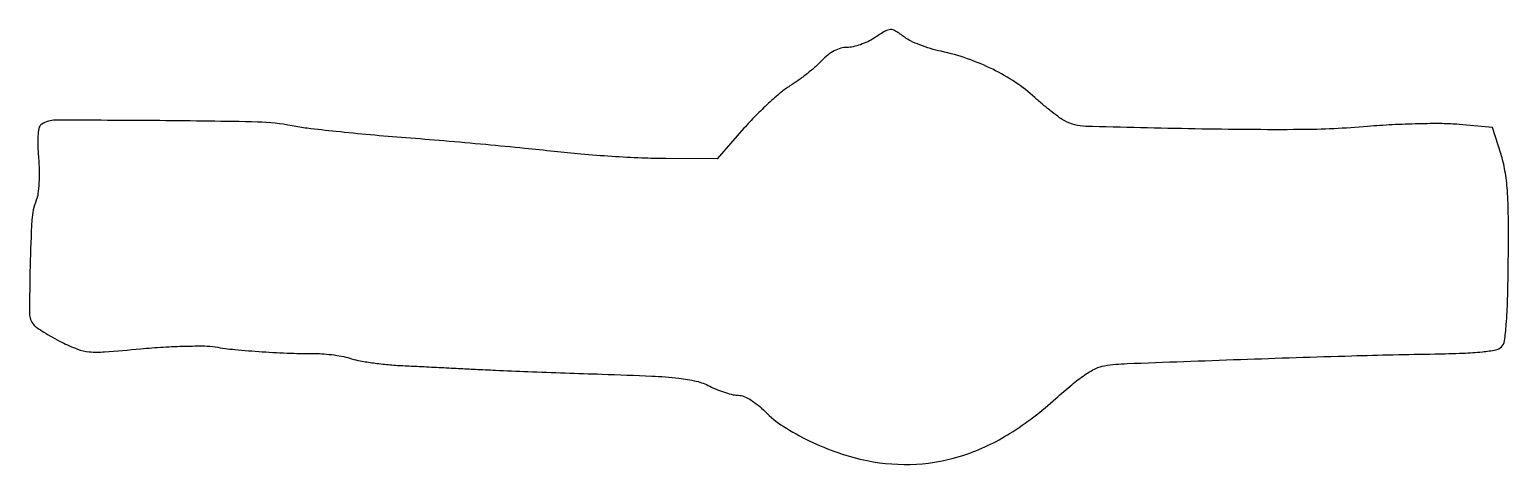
# Model space of a CAD drawing. Extents: x 0 to 319, y 0 to 94.
import ezdxf

# ---------------------------------------------------------------- set-up
doc = ezdxf.new("R2010")
doc.units = 0

msp = doc.modelspace()

# ---------------------------------------------------------------- linework, layer by layer
msp.add_lwpolyline([(182.5, 92, -0.036431), (181.145835, 91.238753, -0.027154), (179.556879, 90.594872, -0.027706), (177.984091, 90.150589, -0.054444), (176.693629, 90.006589, 0.068471), (175.32627, 89.815185, 0.051785), (173.916595, 89.253314, 0.046898), (172.520349, 88.345528, 0.037), (171.193629, 87.123901, -0.024204), (169.867575, 85.838715, -0.012144), (168.078341, 84.340626, -0.012029), (166.148619, 82.877538, -0.017415), (164.370936, 81.687699, 0.034812), (162.389725, 80.259474, 0.01226), (159.75147, 77.951512, 0.012103), (156.966209, 75.264517, 0.013895), (154.443356, 72.563799), (148.64484, 66), (137.57242, 66.031832, -0.00997), (132.401379, 66.149829, -0.005132), (125.933773, 66.493058, -0.005099), (119.283851, 66.982581, -0.007678), (113.5, 67.55726, 0.003939), (107.186379, 68.232299, 0.001685), (98.7375, 69.039634, 0.001667), (89.725679, 69.839837, 0.002195), (81.5, 70.506249, -0.003354), (73.822459, 71.146177, -0.003797), (66.465625, 71.865455, -0.003466), (60.223239, 72.567449, -0.020843), (57, 73.089588, 0.045589), (49.529986, 73.92341, 0.003185), (28.407846, 74.212348, 0.001335), (5.915454, 74.316686, 0.139786), (2.974832, 73.484445, 0.185307), (2.439384, 72.781217, 0.047265), (2.164249, 71.349444, 0.032486), (2.09945, 69.221405, 0.011398), (2.274681, 66.166831, -0.016659), (2.40102, 63.468252, -0.016973), (2.34605, 60.784055, -0.017001), (2.140084, 58.460662, -0.064739), (1.778254, 57.053675, 0.081034), (0.836122, 52.82657, 0.008981), (0.4428, 42.903986, 0.00573), (0.338122, 32.639131, 0.174608), (1.197929, 30.26151, 0.068128), (1.905194, 29.61308, 0.011684), (3.430356, 28.608134, 0.012542), (5.290759, 27.507663, 0.010905), (7.292003, 26.447227, 0.025959), (10.661796, 24.968339, 0.069692), (13.210249, 24.391787, 0.039633), (16.533942, 24.378136, 0.004156), (24.294535, 25.027097, -0.008004), (29.182902, 25.398016, -0.008606), (33.963907, 25.601402, -0.008227), (38.069735, 25.637739, -0.039968), (40.387608, 25.434408, 0.018093), (44.637984, 24.873488, 0.007184), (50.506039, 24.39913, 0.007236), (56.65439, 24.080213, 0.011524), (61.919058, 24.00489, -0.021959), (63.864316, 23.936445, -0.015073), (66.05948, 23.695717, -0.015221), (68.163105, 23.335028, -0.02964), (69.808624, 22.898145, 0.035409), (71.646487, 22.432801, 0.010672), (74.495235, 21.985179, 0.010636), (77.721327, 21.618284, 0.011366), (80.889566, 21.398567, -0.000549), (84.380754, 21.232236, -0.00031), (88.614435, 21.023235, -0.000309), (92.885094, 20.807105, -0.000508), (96.5, 20.618238, 0.002966), (100.814894, 20.414065, 0.00075), (107.831898, 20.134285, 0.000765), (115.850531, 19.838906, 0.000773), (123.842633, 19.569124, -0.003091), (134.576735, 19.156961, -0.016708), (140.39296, 18.702527, -0.031187), (144.162657, 18.040905, -0.05898), (147.052795, 16.973066, 0.02155), (148.705495, 16.217802, 0.019496), (150.472691, 15.579588, 0.019934), (152.100138, 15.133173, 0.057026), (153.263995, 15, -0.099089), (154.427409, 14.76715, -0.038161), (155.90172, 14.015738, -0.034488), (157.48211, 12.895608, -0.028879), (158.995639, 11.5045, 0.059309), (162.912639, 8.320489, 0.029024), (168.548055, 5.19759, 0.028205), (174.888568, 2.579422, 0.035251), (181.032739, 0.913776, 0.06224), (191.640665, 0.170665, 0.066094), (201.880352, 2.10151, 0.061411), (211.86698, 6.815715, 0.043624), (221.728279, 14.326359, -0.011878), (225.153491, 17.29638, -0.024592), (227.989862, 19.414422, -0.031409), (230.34486, 20.792497, -0.079695), (232.228279, 21.390815, -0.027696), (237.100052, 21.846, -0.00057), (261.585538, 22.743675, -0.001523), (285.547071, 23.521735, -0.003548), (303.5, 23.922453, 0.005727), (309.556525, 24.084046, 0.01661), (313.736396, 24.38277, 0.01953), (316.627126, 24.80081, 0.149461), (317.830507, 25.426385, 0.16332), (318.502666, 26.746711, 0.016757), (318.905199, 30.274965, 0.013883), (319.18456, 35.609286, 0.003702), (319.330507, 44.116221, 0.004083), (319.345297, 53.452831, 0.015852), (319.12395, 59.231806, 0.025119), (318.618043, 63.419929, 0.034219), (317.718304, 67.114941), (315.936609, 72.729881), (308.698465, 73.385785, 0.020577), (305.066586, 73.564701, 0.007521), (299.920479, 73.528854, 0.007441), (294.288921, 73.321014, 0.008835), (288.980161, 72.951772, -0.020524), (274.418352, 72.28045, -0.005873), (251.814561, 72.43231, -0.002332), (228.183271, 72.978926, -0.11394), (223.654162, 74.158055, -0.036302), (222.547918, 74.842653, -0.009334), (220.868067, 76.10754, -0.009453), (219.000953, 77.626613, -0.009483), (217.194576, 79.213631, 0.039144), (213.028789, 82.457152, 0.031418), (208.09789, 85.283653, 0.030398), (202.665886, 87.56047, 0.030434), (197, 89.160781, -0.019835), (194.719386, 89.753067, -0.017965), (192.415073, 90.541537, -0.018316), (190.403859, 91.397175, -0.053348), (189.115141, 92.179269, 0.020814), (187.168143, 93.541324, 0.150089), (186.077881, 93.844073, 0.126896), (184.918953, 93.5114, 0.013245)], format="xyb", close=True)

doc.saveas('drawing.dxf')
